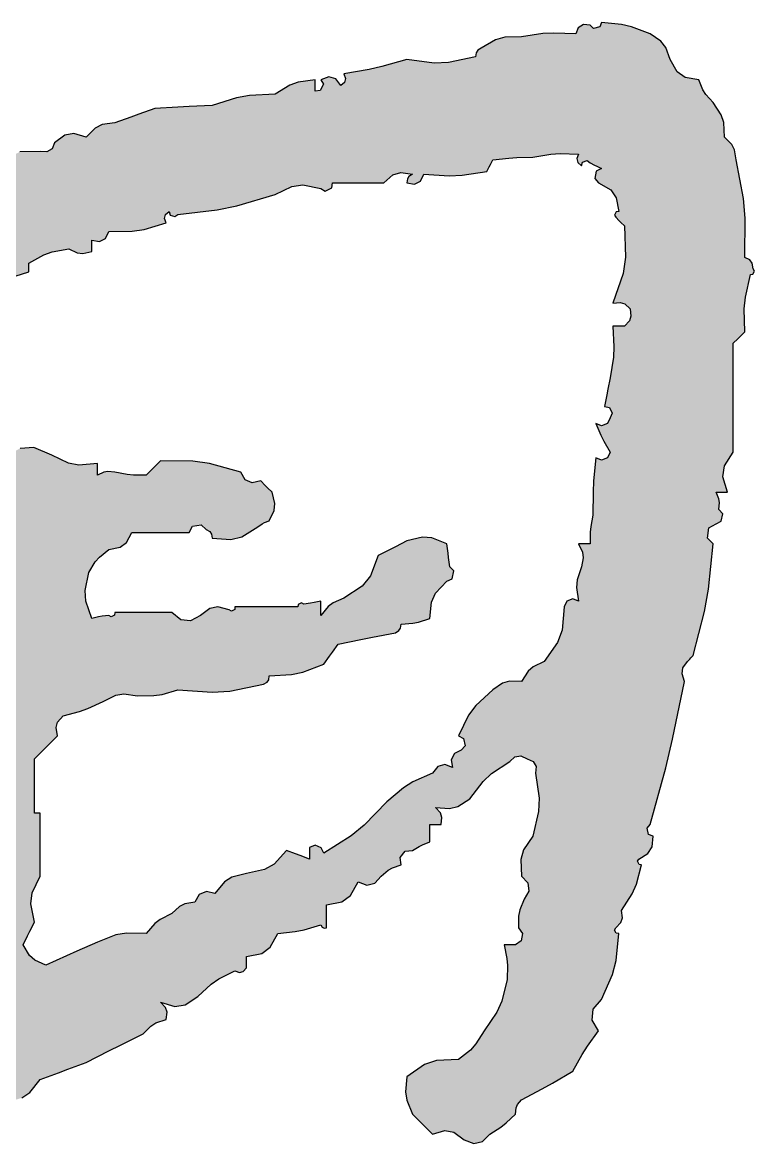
# Model space of a CAD drawing. Extents: x 43627 to 1359545, y -692302 to -50983.
# Drawn here: x 59472.7 to 59605.9, y -108156.1 to -107952.3 of the extents above; entities that cross this region are included whole.
import ezdxf
from ezdxf.enums import TextEntityAlignment as Align

# ---------------------------------------------------------------- set-up
doc = ezdxf.new("R2010")
doc.units = 0
doc.header["$LTSCALE"] = 1000
doc.header["$MEASUREMENT"] = 0
for name, color, linetype in [('_签字', 2, 'Continuous'), ('图签目录', 255, 'Continuous'), ('标准图签', 7, 'Continuous')]:
    doc.layers.add(name, color=color, linetype=linetype)
doc.styles.get("Standard").update_dxf_attribs({"font": 'gbenor.shx', "bigfont": 'gbcbig.shx'})
doc.styles.add('宋体', font='宋体.ttf', dxfattribs={"width": 0.8})

# ---------------------------------------------------------------- blocks, each defined once
blk = doc.blocks.new('A2图框参照（不打印）$0$A$C2DCB53A9')
blk.add_hatch(color=256).paths.add_polyline_path([(8.6596, 4.2562), (8.6684, 4.2635), (8.6706, 4.255), (8.6824, 4.251), (8.6893, 4.2565), (8.7851, 4.2675), (8.8331, 4.2774), (8.9254, 4.3051), (8.9658, 4.3245), (8.9927, 4.3279), (9.0366, 4.319), (9.0473, 4.3127), (9.063, 4.3206), (9.0644, 4.3329), (9.1144, 4.3329), (9.1394, 4.3329), (9.1894, 4.3329), (9.2108, 4.3525), (9.2302, 4.3583), (9.2588, 4.3538), (9.2502, 4.3487), (9.2463, 4.3429), (9.245, 4.3329), (9.2633, 4.3297), (9.2782, 4.3372), (9.2866, 4.3538), (9.3477, 4.3501), (9.3789, 4.3515), (9.4394, 4.3607), (9.445, 4.3718), (9.4478, 4.3774), (9.4533, 4.3885), (9.4921, 4.3931), (9.5116, 4.3945), (9.5506, 4.3954), (9.5945, 4.4028), (9.6172, 4.4043), (9.6617, 4.4024), (9.6574, 4.3918), (9.6598, 4.3819), (9.6687, 4.3746), (9.6708, 4.3831), (9.6827, 4.3871), (9.6895, 4.3816), (9.7006, 4.376), (9.7062, 4.3732), (9.7173, 4.3677), (9.7046, 4.3613), (9.7011, 4.3437), (9.7103, 4.3329), (9.7398, 4.3161), (9.7532, 4.2969), (9.759, 4.2635), (9.7528, 4.2628), (9.7489, 4.2549), (9.752, 4.2496), (9.7604, 4.2412), (9.7645, 4.2371), (9.7729, 4.2287), (9.7754, 4.153), (9.7695, 4.113), (9.7451, 4.0412), (9.7625, 4.0432), (9.774, 4.0394), (9.7867, 4.0273), (9.7887, 4.0098), (9.7849, 3.9984), (9.7729, 3.9856), (9.7617, 3.9856), (9.7562, 3.9856), (9.7451, 3.9856), (9.7475, 3.9356), (9.746, 3.9101), (9.7381, 3.8606), (9.7326, 3.8328), (9.7298, 3.8189), (9.7242, 3.7911), (9.7364, 3.7886), (9.7434, 3.7746), (9.7381, 3.7634), (9.7318, 3.7498), (9.7173, 3.744), (9.7034, 3.7495), (9.716, 3.7211), (9.723, 3.7071), (9.7381, 3.68), (9.7318, 3.6664), (9.7173, 3.6607), (9.7034, 3.6661), (9.6982, 3.6107), (9.6968, 3.5828), (9.6964, 3.5272), (9.6912, 3.4998), (9.6898, 3.4857), (9.6895, 3.4577), (9.6784, 3.4577), (9.6728, 3.4577), (9.6617, 3.4577), (9.6714, 3.4375), (9.6731, 3.4241), (9.6687, 3.4022), (9.658, 3.3705), (9.6564, 3.3518), (9.6617, 3.3188), (9.6478, 3.3243), (9.6333, 3.3185), (9.627, 3.3049), (9.6216, 3.2489), (9.6106, 3.219), (9.5784, 3.1729), (9.5519, 3.1598), (9.5393, 3.1488), (9.5228, 3.1243), (9.4938, 3.1252), (9.4771, 3.1202), (9.4533, 3.1035), (9.4126, 3.0657), (9.3948, 3.0421), (9.37, 2.9923), (9.3827, 2.9861), (9.3862, 2.9683), (9.3769, 2.9576), (9.3603, 2.9492), (9.3529, 2.9343), (9.3561, 2.9159), (9.337, 2.9226), (9.3201, 2.9178), (9.3075, 2.9021), (9.2596, 2.8806), (9.2366, 2.8662), (9.1963, 2.8326), (9.1416, 2.7756), (9.1102, 2.7499), (9.0435, 2.7076), (9.0372, 2.7211), (9.0227, 2.7269), (9.0088, 2.7215), (9.0088, 2.7103), (9.0088, 2.7048), (9.0088, 2.6937), (8.9866, 2.702), (8.9754, 2.7062), (8.9532, 2.7145), (8.9231, 2.6813), (8.8999, 2.668), (8.856, 2.6589), (8.8209, 2.65), (8.8025, 2.6383), (8.7796, 2.6103), (8.759, 2.6152), (8.7417, 2.6077), (8.7309, 2.5895), (8.7065, 2.5852), (8.6935, 2.5787), (8.6754, 2.5617), (8.6471, 2.5474), (8.6337, 2.537), (8.6129, 2.5131), (8.5649, 2.514), (8.5395, 2.5095), (8.4948, 2.4922), (8.4447, 2.4702), (8.4197, 2.4591), (8.3698, 2.4367), (8.3426, 2.4483), (8.3294, 2.4599), (8.3142, 2.4853), (8.3253, 2.5075), (8.3309, 2.5186), (8.342, 2.5409), (8.3331, 2.5848), (8.3365, 2.6116), (8.3559, 2.652), (8.3559, 2.7131), (8.3559, 2.7437), (8.3559, 2.8048), (8.3503, 2.8048), (8.3475, 2.8048), (8.342, 2.8048), (8.342, 2.8576), (8.342, 2.884), (8.342, 2.9368), (8.3642, 2.959), (8.3753, 2.9701), (8.3975, 2.9923), (8.3943, 3.0123), (8.3981, 3.0257), (8.4114, 3.041), (8.4514, 3.0514), (8.4711, 3.0585), (8.5087, 3.0757), (8.5388, 3.0911), (8.5586, 3.0944), (8.592, 3.0896), (8.6313, 3.0898), (8.6515, 3.0927), (8.6893, 3.1035), (8.7726, 3.0979), (8.8158, 3.1008), (8.8977, 3.1174), (8.9063, 3.1224), (8.9102, 3.1283), (8.9115, 3.1382), (8.9654, 3.1412), (8.993, 3.147), (9.0435, 3.166), (9.0575, 3.1854), (9.0644, 3.1951), (9.0783, 3.2146), (9.1338, 3.2257), (9.1616, 3.2313), (9.2172, 3.2424), (9.2258, 3.2475), (9.2297, 3.2533), (9.2311, 3.2632), (9.2593, 3.2655), (9.2736, 3.2683), (9.3005, 3.2771), (9.3048, 3.3167), (9.3149, 3.3385), (9.3422, 3.3674), (9.3553, 3.3729), (9.3591, 3.3921), (9.3491, 3.4022), (9.3464, 3.4244), (9.345, 3.4355), (9.3422, 3.4577), (9.3061, 3.4726), (9.2828, 3.4742), (9.245, 3.4647), (9.2173, 3.4506), (9.2034, 3.4436), (9.1755, 3.4299), (9.1569, 3.3799), (9.1369, 3.3549), (9.0921, 3.3258), (9.0666, 3.3148), (9.0542, 3.3056), (9.0366, 3.2841), (9.0366, 3.298), (9.0366, 3.3049), (9.0366, 3.3188), (9.02, 3.3153), (9.0117, 3.3139), (8.9949, 3.3119), (8.9895, 3.315), (8.9817, 3.3111), (8.981, 3.3049), (8.9199, 3.3049), (8.8893, 3.3049), (8.8282, 3.3049), (8.8275, 3.2987), (8.8197, 3.2948), (8.8143, 3.298), (8.7868, 3.3049), (8.7675, 3.3011), (8.7448, 3.2841), (8.7202, 3.2709), (8.6969, 3.2732), (8.6754, 3.291), (8.6198, 3.291), (8.592, 3.291), (8.5365, 3.291), (8.5358, 3.2849), (8.5279, 3.2809), (8.5226, 3.2841), (8.5058, 3.2821), (8.4974, 3.2807), (8.4809, 3.2771), (8.4664, 3.3192), (8.4648, 3.3447), (8.4739, 3.3883), (8.4888, 3.4138), (8.4992, 3.4258), (8.5226, 3.4438), (8.5498, 3.4495), (8.5651, 3.461), (8.5781, 3.4855), (8.6337, 3.4855), (8.6615, 3.4855), (8.7171, 3.4855), (8.725, 3.5004), (8.7464, 3.504), (8.7587, 3.4925), (8.7674, 3.4874), (8.7713, 3.4816), (8.7726, 3.4716), (8.8183, 3.4683), (8.845, 3.475), (8.8838, 3.4994), (8.8939, 3.5066), (8.8997, 3.5095), (8.9115, 3.5133), (8.9231, 3.5387), (8.9248, 3.5556), (8.9185, 3.5828), (8.9074, 3.5939), (8.9018, 3.5994), (8.8907, 3.6105), (8.8701, 3.6057), (8.8528, 3.6131), (8.8421, 3.6314), (8.7665, 3.6529), (8.7262, 3.6586), (8.6476, 3.6592), (8.6337, 3.6453), (8.6268, 3.6383), (8.6129, 3.6244), (8.5822, 3.6241), (8.5666, 3.6255), (8.5365, 3.6314), (8.5196, 3.6329), (8.5102, 3.6314), (8.4948, 3.6244), (8.4948, 3.6356), (8.4948, 3.6411), (8.4948, 3.6522), (8.4497, 3.6484), (8.4243, 3.6531), (8.3836, 3.6731), (8.34, 3.6913), (8.3068, 3.6893), (8.2656, 3.6661), (8.2554, 3.6469), (8.2479, 3.6379), (8.2308, 3.6244), (8.2288, 3.5454), (8.2215, 3.5048), (8.1961, 3.4299), (8.1761, 3.3956), (8.1711, 3.3723), (8.1753, 3.3327), (8.1814, 3.332), (8.1854, 3.3242), (8.1822, 3.3188), (8.171, 3.2803), (8.1578, 3.2606), (8.1266, 3.2355), (8.1015, 3.2346), (8.0889, 3.2332), (8.0641, 3.2285), (8.0075, 3.226), (7.9784, 3.2202), (7.9252, 3.2007), (7.8296, 3.1771), (7.7822, 3.1631), (7.689, 3.1313), (7.6804, 3.1262), (7.6765, 3.1204), (7.6752, 3.1104), (7.6528, 3.109), (7.6416, 3.1076), (7.6196, 3.1035), (7.6166, 3.1089), (7.6118, 3.1113), (7.6057, 3.1104), (7.6057, 3.0938), (7.6057, 3.0854), (7.6057, 3.0688), (7.5724, 3.0521), (7.5557, 3.0437), (7.5223, 3.0271), (7.5183, 2.9973), (7.5066, 2.9797), (7.4807, 2.9646), (7.4725, 2.9205), (7.4758, 2.8941), (7.4946, 2.8534), (7.521, 2.8403), (7.5336, 2.8293), (7.5501, 2.8048), (7.5869, 2.7918), (7.6091, 2.7902), (7.6474, 2.7979), (7.6901, 2.8283), (7.7124, 2.8423), (7.7585, 2.8673), (7.7692, 2.858), (7.7869, 2.8616), (7.7932, 2.8743), (7.8141, 2.8823), (7.8243, 2.8881), (7.8419, 2.9021), (7.8717, 2.8936), (7.8933, 2.8975), (7.9183, 2.9159), (7.9745, 2.9337), (8.0052, 2.938), (8.0641, 2.9368), (8.0791, 2.917), (8.0948, 2.9091), (8.1197, 2.909), (8.1227, 2.9144), (8.1274, 2.9168), (8.1336, 2.9159), (8.1245, 2.892), (8.1291, 2.8713), (8.1475, 2.8534), (8.1648, 2.7717), (8.176, 2.7311), (8.2031, 2.652), (8.1919, 2.652), (8.1864, 2.652), (8.1753, 2.652), (8.1695, 2.629), (8.1766, 2.61), (8.1961, 2.5964), (8.1937, 2.5703), (8.1838, 2.5544), (8.1614, 2.5409), (8.1681, 2.5218), (8.1632, 2.5049), (8.1475, 2.4922), (8.1116, 2.4677), (8.0914, 2.4576), (8.0502, 2.4436), (8.0502, 2.4325), (8.0502, 2.4269), (8.0502, 2.4158), (8.0089, 2.4324), (7.9822, 2.434), (7.9391, 2.4228), (7.9208, 2.404), (7.9084, 2.3963), (7.8835, 2.388), (7.8835, 2.3769), (7.8835, 2.3714), (7.8835, 2.3603), (7.8613, 2.3519), (7.8502, 2.3478), (7.828, 2.3394), (7.8172, 2.3434), (7.8078, 2.341), (7.8002, 2.3325), (7.8069, 2.3134), (7.8021, 2.2965), (7.7863, 2.2839), (7.7718, 2.2667), (7.7659, 2.2564), (7.7585, 2.2352), (7.7474, 2.2352), (7.7418, 2.2352), (7.7307, 2.2352), (7.7347, 2.2065), (7.729, 2.1876), (7.7099, 2.1658), (7.6963, 2.1516), (7.6998, 2.1269), (7.7168, 2.1171), (7.7554, 2.0807), (7.7749, 2.0626), (7.8141, 2.0269), (7.8364, 2.0283), (7.8476, 2.0297), (7.8696, 2.0338), (7.9523, 2.0229), (7.9962, 2.0244), (8.078, 2.0407), (8.113, 2.0597), (8.1356, 2.0646), (8.1753, 2.0616), (8.186, 2.0523), (8.2037, 2.0558), (8.21, 2.0685), (8.2365, 2.0794), (8.2493, 2.0865), (8.2725, 2.1033), (8.311, 2.1145), (8.3307, 2.1276), (8.3559, 2.1588), (8.4003, 2.1756), (8.4225, 2.184), (8.467, 2.2005), (8.5226, 2.2283), (8.5504, 2.2422), (8.6059, 2.27), (8.6242, 2.2887), (8.6366, 2.2965), (8.6615, 2.3047), (8.6635, 2.3222), (8.6597, 2.3336), (8.6476, 2.3464), (8.6827, 2.3362), (8.7075, 2.34), (8.7379, 2.3603), (8.7703, 2.39), (8.789, 2.4029), (8.8282, 2.4228), (8.839, 2.4188), (8.8483, 2.4212), (8.856, 2.4297), (8.856, 2.4408), (8.856, 2.4464), (8.856, 2.4575), (8.893, 2.465), (8.9139, 2.4801), (8.9324, 2.5131), (8.9746, 2.5182), (8.9957, 2.5224), (9.0366, 2.5339), (9.0396, 2.5285), (9.0443, 2.5261), (9.0505, 2.527), (9.0505, 2.5492), (9.0505, 2.5603), (9.0505, 2.5825), (9.0875, 2.59), (9.1083, 2.6052), (9.1269, 2.6381), (9.1484, 2.6302), (9.1672, 2.6349), (9.1824, 2.652), (9.1996, 2.6664), (9.2099, 2.6724), (9.2311, 2.6798), (9.229, 2.6974), (9.2412, 2.7127), (9.2588, 2.7145), (9.2749, 2.724), (9.2833, 2.7283), (9.3005, 2.7353), (9.3005, 2.752), (9.3005, 2.7604), (9.3005, 2.777), (9.3116, 2.777), (9.3172, 2.777), (9.3283, 2.777), (9.3303, 2.7945), (9.3265, 2.8059), (9.3144, 2.8187), (9.3487, 2.8159), (9.3689, 2.8209), (9.3978, 2.8395), (9.4301, 2.8816), (9.4506, 2.9007), (9.495, 2.9298), (9.507, 2.9417), (9.5215, 2.9441), (9.5367, 2.9368), (9.5516, 2.9305), (9.5591, 2.9182), (9.5575, 2.9021), (9.5659, 2.8414), (9.5644, 2.8088), (9.5506, 2.7492), (9.528, 2.7157), (9.5214, 2.6924), (9.5228, 2.652), (9.5382, 2.6357), (9.5406, 2.616), (9.5297, 2.5964), (9.519, 2.5702), (9.516, 2.5553), (9.5159, 2.527), (9.5256, 2.5132), (9.5226, 2.4952), (9.5089, 2.4853), (9.4978, 2.4853), (9.4922, 2.4853), (9.4811, 2.4853), (9.4879, 2.4525), (9.4893, 2.4354), (9.4881, 2.4019), (9.4752, 2.3487), (9.4634, 2.3221), (9.4325, 2.2769), (9.4124, 2.2454), (9.3992, 2.2307), (9.37, 2.2074), (9.3173, 2.2056), (9.2882, 2.1959), (9.245, 2.1658), (9.2417, 2.1294), (9.2448, 2.1092), (9.2588, 2.0755), (9.2783, 2.056), (9.288, 2.0463), (9.3075, 2.0269), (9.3372, 2.0359), (9.3593, 2.0319), (9.3839, 2.013), (9.4078, 2.0039), (9.4286, 2.0085), (9.4464, 2.0269), (9.4731, 2.0439), (9.4858, 2.0538), (9.5089, 2.0755), (9.5099, 2.0904), (9.5132, 2.0987), (9.5228, 2.1102), (9.5736, 2.1364), (9.5987, 2.1504), (9.6478, 2.1797), (9.6704, 2.22), (9.683, 2.2396), (9.7103, 2.2769), (9.6949, 2.3034), (9.6973, 2.33), (9.7173, 2.3533), (9.7441, 2.4137), (9.7529, 2.4473), (9.759, 2.5131), (9.7528, 2.5138), (9.7489, 2.5216), (9.752, 2.527), (9.7642, 2.5396), (9.7681, 2.5512), (9.7659, 2.5686), (9.7919, 2.6096), (9.802, 2.6329), (9.8145, 2.6798), (9.8084, 2.6805), (9.8044, 2.6883), (9.8076, 2.6937), (9.83, 2.7072), (9.84, 2.7231), (9.8423, 2.7492), (9.8316, 2.7532), (9.8278, 2.7685), (9.8354, 2.777), (9.8731, 2.9148), (9.8898, 2.9844), (9.9187, 3.1243), (9.9126, 3.143), (9.9145, 3.1568), (9.9257, 3.1729), (9.9312, 3.1785), (9.934, 3.1813), (9.9396, 3.1868), (9.9669, 3.2935), (9.9767, 3.3482), (9.9882, 3.4577), (9.9743, 3.4716), (9.9779, 3.4969), (9.9951, 3.5064), (10.0078, 3.5126), (10.0114, 3.5304), (10.0021, 3.5411), (10.0036, 3.5579), (10.002, 3.5673), (9.9951, 3.5828), (10.0062, 3.5828), (10.0118, 3.5828), (10.0229, 3.5828), (10.0114, 3.6203), (10.0152, 3.6472), (10.0368, 3.68), (10.0368, 3.7856), (10.0368, 3.8384), (10.0368, 3.944), (10.0479, 3.9551), (10.0535, 3.9606), (10.0646, 3.9717), (10.0635, 4.0276), (10.0663, 4.0562), (10.0785, 4.1107), (10.0847, 4.1114), (10.0886, 4.1192), (10.0854, 4.1246), (10.0829, 4.1382), (10.077, 4.1461), (10.0646, 4.1523), (10.066, 4.2472), (10.0617, 4.2954), (10.0437, 4.3885), (10.0395, 4.413), (10.033, 4.4259), (10.016, 4.4441), (10.0137, 4.4791), (10.0074, 4.498), (9.9882, 4.5274), (9.9705, 4.5468), (9.9631, 4.5586), (9.9534, 4.583), (9.92, 4.5887), (9.9008, 4.6022), (9.884, 4.6316), (9.873, 4.6613), (9.8615, 4.6762), (9.8354, 4.6941), (9.7898, 4.7108), (9.7655, 4.7165), (9.7173, 4.7219), (9.7133, 4.7112), (9.6981, 4.7074), (9.6895, 4.715), (9.6734, 4.7165), (9.661, 4.7091), (9.6548, 4.6941), (9.6019, 4.6962), (9.5751, 4.6948), (9.5228, 4.6872), (9.4824, 4.6862), (9.4604, 4.6799), (9.4256, 4.6594), (9.4169, 4.6543), (9.413, 4.6485), (9.4117, 4.6386), (9.3463, 4.6249), (9.3112, 4.6234), (9.245, 4.6316), (9.1845, 4.615), (9.1538, 4.6081), (9.0921, 4.5969), (9.0965, 4.5863), (9.094, 4.5764), (9.0852, 4.5691), (9.0725, 4.5849), (9.0557, 4.5897), (9.0366, 4.583), (9.0429, 4.5723), (9.035, 4.5565), (9.0227, 4.5552), (9.0227, 4.5663), (9.0227, 4.5719), (9.0227, 4.583), (8.9818, 4.5768), (8.9609, 4.5694), (8.9254, 4.5483), (8.8634, 4.5445), (8.832, 4.5388), (8.7726, 4.5205), (8.7171, 4.5177), (8.6893, 4.5163), (8.6337, 4.5135), (8.5949, 4.4993), (8.5755, 4.4923), (8.5365, 4.4788), (8.5058, 4.4741), (8.4892, 4.4658), (8.467, 4.4441), (8.437, 4.4522), (8.4158, 4.4483), (8.3906, 4.4302), (8.3844, 4.4152), (8.372, 4.4078), (8.3559, 4.4093), (8.3062, 4.4078), (8.2758, 4.3926), (8.2447, 4.3538), (8.1968, 4.3512), (8.1725, 4.3469), (8.1266, 4.3329), (8.1204, 4.318), (8.108, 4.3106), (8.0919, 4.3121), (8.0353, 4.3096), (8.0062, 4.3037), (7.953, 4.2843), (7.9057, 4.244), (7.8747, 4.2285), (7.8141, 4.2148), (7.8003, 4.2246), (7.7823, 4.2216), (7.7724, 4.2079), (7.7502, 4.169), (7.7391, 4.1496), (7.7168, 4.1107), (7.6779, 4.0995), (7.6585, 4.094), (7.6196, 4.0829), (7.6196, 4.0718), (7.6196, 4.0662), (7.6196, 4.0551), (7.5871, 4.0531), (7.5694, 4.0466), (7.5432, 4.0273), (7.527, 4.0198), (7.5193, 4.0136), (7.5084, 3.9995), (7.4802, 3.9973), (7.4659, 3.9944), (7.439, 3.9856), (7.439, 3.9745), (7.439, 3.969), (7.439, 3.9578), (7.4206, 3.961), (7.4058, 3.9536), (7.3973, 3.937), (7.3789, 3.9203), (7.3661, 3.9139), (7.3417, 3.9092), (7.331, 3.9132), (7.3216, 3.9108), (7.314, 3.9023), (7.2717, 3.8285), (7.2442, 3.7936), (7.182, 3.7356), (7.1736, 3.7356), (7.1695, 3.7356), (7.1611, 3.7356), (7.1398, 3.686), (7.1233, 3.6621), (7.0847, 3.6244), (7.0668, 3.589), (7.062, 3.5669), (7.0639, 3.5272), (7.0857, 3.5018), (7.0881, 3.4725), (7.0708, 3.4438), (7.0343, 3.3936), (7.0196, 3.3643), (7.0014, 3.3049), (7.0125, 3.2938), (7.0181, 3.2882), (7.0292, 3.2771), (7.0486, 3.2771), (7.0583, 3.2771), (7.0778, 3.2771), (7.0778, 3.2882), (7.0778, 3.2938), (7.0778, 3.3049), (7.1052, 3.2994), (7.1215, 3.301), (7.1473, 3.3119), (7.1387, 3.314), (7.1348, 3.3259), (7.1403, 3.3327), (7.1457, 3.3537), (7.1553, 3.3653), (7.175, 3.3744), (7.2413, 3.4), (7.2735, 3.419), (7.3279, 3.4647), (7.3255, 3.4932), (7.3371, 3.5141), (7.3626, 3.5272), (7.3806, 3.5405), (7.3906, 3.5462), (7.4112, 3.555), (7.408, 3.5733), (7.4154, 3.5882), (7.432, 3.5967), (7.4538, 3.6392), (7.4683, 3.6595), (7.5015, 3.6939), (7.5496, 3.717), (7.5726, 3.7354), (7.6057, 3.7773), (7.6232, 3.7753), (7.6346, 3.7791), (7.6474, 3.7911), (7.6378, 3.8059), (7.6447, 3.8268), (7.6613, 3.8328), (7.6553, 3.823), (7.6583, 3.8108), (7.6682, 3.805), (7.6804, 3.8076), (7.6874, 3.8216), (7.6821, 3.8328), (7.694, 3.8598), (7.7055, 3.873), (7.7307, 3.8884), (7.7658, 3.8782), (7.7906, 3.882), (7.821, 3.9023), (7.817, 3.913), (7.8193, 3.9225), (7.828, 3.9301), (7.8552, 3.9357), (7.8705, 3.9472), (7.8835, 3.9717), (7.9228, 3.9702), (7.9435, 3.9732), (7.9808, 3.9856), (7.9863, 3.9967), (7.9891, 4.0023), (7.9947, 4.0134), (8.0234, 4.0095), (8.0423, 4.0151), (8.0641, 4.0343), (8.0919, 4.0592), (8.1109, 4.0687), (8.1475, 4.0759), (8.1505, 4.0705), (8.1552, 4.0681), (8.1614, 4.069), (8.157, 4.0796), (8.1595, 4.0895), (8.1683, 4.0968), (8.1916, 4.0768), (8.2182, 4.0744), (8.2447, 4.0898), (8.2781, 4.1009), (8.2947, 4.1065), (8.3281, 4.1176), (8.3281, 4.1259), (8.3281, 4.1301), (8.3281, 4.1384), (8.3642, 4.1586), (8.3847, 4.1659), (8.4253, 4.1732), (8.4455, 4.1635), (8.4589, 4.1618), (8.4809, 4.1662), (8.4809, 4.1773), (8.4809, 4.1829), (8.4809, 4.194), (8.4993, 4.1908), (8.5141, 4.1982), (8.5226, 4.2148), (8.5788, 4.2156), (8.6076, 4.2199), (8.6615, 4.2357), (8.6571, 4.2463)])
for p, q in [((9.661, 4.7091), (9.6548, 4.6941)), ((9.6734, 4.7165), (9.661, 4.7091)), ((9.6895, 4.715), (9.6734, 4.7165)), ((9.6981, 4.7074), (9.6895, 4.715)), ((9.7133, 4.7112), (9.6981, 4.7074)), ((9.7173, 4.7219), (9.7133, 4.7112)), ((9.7655, 4.7165), (9.7173, 4.7219)), ((9.7898, 4.7108), (9.7655, 4.7165)), ((9.8354, 4.6941), (9.7898, 4.7108)), ((9.4604, 4.6799), (9.4256, 4.6594)), ((9.4824, 4.6862), (9.4604, 4.6799)), ((9.5228, 4.6872), (9.4824, 4.6862)), ((9.5751, 4.6948), (9.5228, 4.6872)), ((9.6019, 4.6962), (9.5751, 4.6948)), ((9.6548, 4.6941), (9.6019, 4.6962)), ((9.8615, 4.6762), (9.8354, 4.6941)), ((9.873, 4.6613), (9.8615, 4.6762)), ((9.413, 4.6485), (9.4117, 4.6386)), ((9.4169, 4.6543), (9.413, 4.6485)), ((9.4256, 4.6594), (9.4169, 4.6543)), ((9.884, 4.6316), (9.873, 4.6613)), ((9.245, 4.6316), (9.1845, 4.615)), ((9.3112, 4.6234), (9.245, 4.6316)), ((9.3463, 4.6249), (9.3112, 4.6234)), ((9.4117, 4.6386), (9.3463, 4.6249)), ((9.9008, 4.6022), (9.884, 4.6316)), ((9.1538, 4.6081), (9.0921, 4.5969)), ((9.0921, 4.5969), (9.0965, 4.5863)), ((9.1845, 4.615), (9.1538, 4.6081)), ((9.92, 4.5887), (9.9008, 4.6022)), ((8.9609, 4.5694), (8.9254, 4.5483)), ((8.9818, 4.5768), (8.9609, 4.5694)), ((9.0227, 4.583), (8.9818, 4.5768)), ((9.0227, 4.5719), (9.0227, 4.583)), ((9.0227, 4.5663), (9.0227, 4.5719)), ((9.0429, 4.5723), (9.035, 4.5565)), ((9.0557, 4.5897), (9.0366, 4.583)), ((9.0366, 4.583), (9.0429, 4.5723)), ((9.0725, 4.5849), (9.0557, 4.5897)), ((9.0852, 4.5691), (9.0725, 4.5849)), ((9.094, 4.5764), (9.0852, 4.5691)), ((9.0965, 4.5863), (9.094, 4.5764)), ((9.9534, 4.583), (9.92, 4.5887)), ((9.9631, 4.5586), (9.9534, 4.583)), ((8.8634, 4.5445), (8.832, 4.5388)), ((8.9254, 4.5483), (8.8634, 4.5445)), ((9.0227, 4.5552), (9.0227, 4.5663)), ((9.035, 4.5565), (9.0227, 4.5552)), ((9.9705, 4.5468), (9.9631, 4.5586)), ((9.9882, 4.5274), (9.9705, 4.5468)), ((8.6337, 4.5135), (8.5949, 4.4993)), ((8.6893, 4.5163), (8.6337, 4.5135)), ((8.7171, 4.5177), (8.6893, 4.5163)), ((8.7726, 4.5205), (8.7171, 4.5177)), ((8.832, 4.5388), (8.7726, 4.5205)), ((10.0074, 4.498), (9.9882, 4.5274)), ((8.5755, 4.4923), (8.5365, 4.4788)), ((8.5949, 4.4993), (8.5755, 4.4923)), ((10.0137, 4.4791), (10.0074, 4.498)), ((8.4892, 4.4658), (8.467, 4.4441)), ((8.5058, 4.4741), (8.4892, 4.4658)), ((8.5365, 4.4788), (8.5058, 4.4741)), ((10.016, 4.4441), (10.0137, 4.4791)), ((8.4158, 4.4483), (8.3906, 4.4302)), ((8.437, 4.4522), (8.4158, 4.4483)), ((8.467, 4.4441), (8.437, 4.4522)), ((10.033, 4.4259), (10.016, 4.4441)), ((8.3559, 4.4093), (8.3062, 4.4078)), ((8.372, 4.4078), (8.3559, 4.4093)), ((8.3844, 4.4152), (8.372, 4.4078)), ((8.3906, 4.4302), (8.3844, 4.4152)), ((9.5945, 4.4028), (9.6172, 4.4043)), ((9.6172, 4.4043), (9.6617, 4.4024)), ((10.0395, 4.413), (10.033, 4.4259)), ((10.0437, 4.3885), (10.0395, 4.413)), ((9.445, 4.3718), (9.4478, 4.3774)), ((9.4478, 4.3774), (9.4533, 4.3885)), ((9.4533, 4.3885), (9.4921, 4.3931)), ((9.4921, 4.3931), (9.5116, 4.3945)), ((9.5116, 4.3945), (9.5506, 4.3954)), ((9.5506, 4.3954), (9.5945, 4.4028)), ((9.6617, 4.4024), (9.6574, 4.3918)), ((9.6574, 4.3918), (9.6598, 4.3819)), ((9.6598, 4.3819), (9.6687, 4.3746)), ((9.6687, 4.3746), (9.6708, 4.3831)), ((9.6708, 4.3831), (9.6827, 4.3871)), ((9.6827, 4.3871), (9.6895, 4.3816)), ((9.6895, 4.3816), (9.7006, 4.376)), ((10.0617, 4.2954), (10.0437, 4.3885)), ((9.1894, 4.3329), (9.2108, 4.3525)), ((9.2108, 4.3525), (9.2302, 4.3583)), ((9.2302, 4.3583), (9.2588, 4.3538)), ((9.2588, 4.3538), (9.2502, 4.3487)), ((9.2782, 4.3372), (9.2866, 4.3538)), ((9.2866, 4.3538), (9.3477, 4.3501)), ((9.3477, 4.3501), (9.3789, 4.3515)), ((9.3789, 4.3515), (9.4394, 4.3607)), ((9.4394, 4.3607), (9.445, 4.3718)), ((9.7006, 4.376), (9.7062, 4.3732)), ((9.7046, 4.3613), (9.7011, 4.3437)), ((9.7173, 4.3677), (9.7046, 4.3613)), ((9.7062, 4.3732), (9.7173, 4.3677)), ((8.9254, 4.3051), (8.9658, 4.3245)), ((8.9658, 4.3245), (8.9927, 4.3279)), ((8.9927, 4.3279), (9.0366, 4.319)), ((9.063, 4.3206), (9.0644, 4.3329)), ((9.0644, 4.3329), (9.1144, 4.3329)), ((9.1144, 4.3329), (9.1394, 4.3329)), ((9.1394, 4.3329), (9.1894, 4.3329)), ((9.2463, 4.3429), (9.245, 4.3329)), ((9.245, 4.3329), (9.2633, 4.3297)), ((9.2502, 4.3487), (9.2463, 4.3429)), ((9.2633, 4.3297), (9.2782, 4.3372)), ((9.7011, 4.3437), (9.7103, 4.3329)), ((9.7103, 4.3329), (9.7398, 4.3161)), ((8.8331, 4.2774), (8.9254, 4.3051)), ((9.0366, 4.319), (9.0473, 4.3127)), ((9.0473, 4.3127), (9.063, 4.3206)), ((9.7398, 4.3161), (9.7532, 4.2969)), ((9.7532, 4.2969), (9.759, 4.2635)), ((10.066, 4.2472), (10.0617, 4.2954)), ((8.6893, 4.2565), (8.7851, 4.2675)), ((8.7851, 4.2675), (8.8331, 4.2774)), ((8.6571, 4.2463), (8.6596, 4.2562)), ((8.6615, 4.2357), (8.6571, 4.2463)), ((8.6596, 4.2562), (8.6684, 4.2635)), ((8.6684, 4.2635), (8.6706, 4.255)), ((8.6706, 4.255), (8.6824, 4.251)), ((8.6824, 4.251), (8.6893, 4.2565)), ((9.7528, 4.2628), (9.7489, 4.2549)), ((9.7489, 4.2549), (9.752, 4.2496)), ((9.752, 4.2496), (9.7604, 4.2412)), ((9.759, 4.2635), (9.7528, 4.2628)), ((9.7604, 4.2412), (9.7645, 4.2371)), ((10.0646, 4.1523), (10.066, 4.2472)), ((8.5141, 4.1982), (8.5226, 4.2148)), ((8.5226, 4.2148), (8.5788, 4.2156)), ((8.5788, 4.2156), (8.6076, 4.2199)), ((8.6076, 4.2199), (8.6615, 4.2357)), ((9.7645, 4.2371), (9.7729, 4.2287)), ((9.7729, 4.2287), (9.7754, 4.153)), ((8.4809, 4.1829), (8.4809, 4.194)), ((8.4809, 4.194), (8.4993, 4.1908)), ((8.4993, 4.1908), (8.5141, 4.1982)), ((8.3642, 4.1586), (8.3847, 4.1659)), ((8.3847, 4.1659), (8.4253, 4.1732)), ((8.4253, 4.1732), (8.4455, 4.1635)), ((8.4455, 4.1635), (8.4589, 4.1618)), ((8.4589, 4.1618), (8.4809, 4.1662)), ((8.4809, 4.1773), (8.4809, 4.1829)), ((8.4809, 4.1662), (8.4809, 4.1773)), ((8.3281, 4.1384), (8.3642, 4.1586)), ((8.3281, 4.1301), (8.3281, 4.1384)), ((9.7754, 4.153), (9.7695, 4.113)), ((10.077, 4.1461), (10.0646, 4.1523)), ((10.0829, 4.1382), (10.077, 4.1461)), ((10.0854, 4.1246), (10.0829, 4.1382)), ((8.2947, 4.1065), (8.3281, 4.1176)), ((8.3281, 4.1259), (8.3281, 4.1301)), ((8.3281, 4.1176), (8.3281, 4.1259)), ((9.7695, 4.113), (9.7451, 4.0412)), ((10.0663, 4.0562), (10.0785, 4.1107)), ((10.0785, 4.1107), (10.0847, 4.1114)), ((10.0847, 4.1114), (10.0886, 4.1192)), ((10.0886, 4.1192), (10.0854, 4.1246)), ((10.0635, 4.0276), (10.0663, 4.0562)), ((9.7451, 4.0412), (9.7625, 4.0432)), ((9.7625, 4.0432), (9.774, 4.0394)), ((9.774, 4.0394), (9.7867, 4.0273)), ((9.7867, 4.0273), (9.7887, 4.0098)), ((10.0646, 3.9717), (10.0635, 4.0276)), ((9.7849, 3.9984), (9.7729, 3.9856)), ((9.7887, 4.0098), (9.7849, 3.9984)), ((9.7562, 3.9856), (9.7451, 3.9856)), ((9.7451, 3.9856), (9.7475, 3.9356)), ((9.7617, 3.9856), (9.7562, 3.9856)), ((9.7729, 3.9856), (9.7617, 3.9856)), ((10.0535, 3.9606), (10.0646, 3.9717)), ((10.0368, 3.944), (10.0479, 3.9551)), ((10.0368, 3.8384), (10.0368, 3.944)), ((10.0479, 3.9551), (10.0535, 3.9606)), ((9.7475, 3.9356), (9.746, 3.9101)), ((9.746, 3.9101), (9.7381, 3.8606)), ((9.7381, 3.8606), (9.7326, 3.8328)), ((9.7326, 3.8328), (9.7298, 3.8189)), ((10.0368, 3.7856), (10.0368, 3.8384)), ((9.7298, 3.8189), (9.7242, 3.7911)), ((9.7242, 3.7911), (9.7364, 3.7886)), ((9.7364, 3.7886), (9.7434, 3.7746)), ((10.0368, 3.68), (10.0368, 3.7856)), ((9.7381, 3.7634), (9.7318, 3.7498)), ((9.7434, 3.7746), (9.7381, 3.7634)), ((9.7173, 3.744), (9.7034, 3.7495)), ((9.7034, 3.7495), (9.716, 3.7211)), ((9.7318, 3.7498), (9.7173, 3.744)), ((9.716, 3.7211), (9.723, 3.7071)), ((9.723, 3.7071), (9.7381, 3.68)), ((8.34, 3.6913), (8.3068, 3.6893)), ((8.3836, 3.6731), (8.34, 3.6913)), ((8.4243, 3.6531), (8.3836, 3.6731)), ((9.7381, 3.68), (9.7318, 3.6664)), ((10.0152, 3.6472), (10.0368, 3.68)), ((8.4497, 3.6484), (8.4243, 3.6531)), ((8.4948, 3.6522), (8.4497, 3.6484)), ((8.4948, 3.6411), (8.4948, 3.6522)), ((8.6337, 3.6453), (8.6268, 3.6383)), ((8.6476, 3.6592), (8.6337, 3.6453)), ((8.7262, 3.6586), (8.6476, 3.6592)), ((8.7665, 3.6529), (8.7262, 3.6586)), ((8.8421, 3.6314), (8.7665, 3.6529)), ((9.7034, 3.6661), (9.6982, 3.6107)), ((9.7173, 3.6607), (9.7034, 3.6661)), ((9.7318, 3.6664), (9.7173, 3.6607)), ((10.0114, 3.6203), (10.0152, 3.6472)), ((8.4948, 3.6356), (8.4948, 3.6411)), ((8.4948, 3.6244), (8.4948, 3.6356)), ((8.5102, 3.6314), (8.4948, 3.6244)), ((8.5196, 3.6329), (8.5102, 3.6314)), ((8.5365, 3.6314), (8.5196, 3.6329)), ((8.5666, 3.6255), (8.5365, 3.6314)), ((8.5822, 3.6241), (8.5666, 3.6255)), ((8.6129, 3.6244), (8.5822, 3.6241)), ((8.6268, 3.6383), (8.6129, 3.6244)), ((8.8528, 3.6131), (8.8421, 3.6314)), ((10.0229, 3.5828), (10.0114, 3.6203)), ((8.8701, 3.6057), (8.8528, 3.6131)), ((8.8907, 3.6105), (8.8701, 3.6057)), ((8.9018, 3.5994), (8.8907, 3.6105)), ((8.9074, 3.5939), (8.9018, 3.5994)), ((8.9185, 3.5828), (8.9074, 3.5939)), ((9.6982, 3.6107), (9.6968, 3.5828)), ((8.9248, 3.5556), (8.9185, 3.5828)), ((9.6968, 3.5828), (9.6964, 3.5272)), ((10.002, 3.5673), (9.9951, 3.5828)), ((9.9951, 3.5828), (10.0062, 3.5828)), ((10.0036, 3.5579), (10.002, 3.5673)), ((10.0062, 3.5828), (10.0118, 3.5828)), ((10.0118, 3.5828), (10.0229, 3.5828)), ((8.9115, 3.5133), (8.9231, 3.5387)), ((8.9231, 3.5387), (8.9248, 3.5556)), ((10.0021, 3.5411), (10.0036, 3.5579)), ((10.0114, 3.5304), (10.0021, 3.5411)), ((8.8838, 3.4994), (8.8939, 3.5066)), ((8.8939, 3.5066), (8.8997, 3.5095)), ((8.8997, 3.5095), (8.9115, 3.5133)), ((9.6964, 3.5272), (9.6912, 3.4998)), ((9.9779, 3.4969), (9.9951, 3.5064)), ((9.9951, 3.5064), (10.0078, 3.5126)), ((10.0078, 3.5126), (10.0114, 3.5304)), ((8.5651, 3.461), (8.5781, 3.4855)), ((8.5781, 3.4855), (8.6337, 3.4855)), ((8.6337, 3.4855), (8.6615, 3.4855)), ((8.6615, 3.4855), (8.7171, 3.4855)), ((8.7171, 3.4855), (8.725, 3.5004)), ((8.725, 3.5004), (8.7464, 3.504)), ((8.7464, 3.504), (8.7587, 3.4925)), ((8.7587, 3.4925), (8.7674, 3.4874)), ((8.7674, 3.4874), (8.7713, 3.4816)), ((8.7713, 3.4816), (8.7726, 3.4716)), ((8.845, 3.475), (8.8838, 3.4994)), ((9.6898, 3.4857), (9.6895, 3.4577)), ((9.6912, 3.4998), (9.6898, 3.4857)), ((9.9743, 3.4716), (9.9779, 3.4969)), ((8.5498, 3.4495), (8.5651, 3.461)), ((8.7726, 3.4716), (8.8183, 3.4683)), ((8.8183, 3.4683), (8.845, 3.475)), ((9.245, 3.4647), (9.2173, 3.4506)), ((9.2828, 3.4742), (9.245, 3.4647)), ((9.3061, 3.4726), (9.2828, 3.4742)), ((9.3422, 3.4577), (9.3061, 3.4726)), ((9.345, 3.4355), (9.3422, 3.4577)), ((9.6728, 3.4577), (9.6617, 3.4577)), ((9.6617, 3.4577), (9.6714, 3.4375)), ((9.6784, 3.4577), (9.6728, 3.4577)), ((9.6895, 3.4577), (9.6784, 3.4577)), ((9.9882, 3.4577), (9.9743, 3.4716)), ((9.9767, 3.3482), (9.9882, 3.4577)), ((8.4888, 3.4138), (8.4992, 3.4258)), ((8.4992, 3.4258), (8.5226, 3.4438)), ((8.5226, 3.4438), (8.5498, 3.4495)), ((9.1755, 3.4299), (9.1569, 3.3799)), ((9.2034, 3.4436), (9.1755, 3.4299)), ((9.2173, 3.4506), (9.2034, 3.4436)), ((9.3464, 3.4244), (9.345, 3.4355)), ((9.6714, 3.4375), (9.6731, 3.4241)), ((8.4739, 3.3883), (8.4888, 3.4138)), ((9.3491, 3.4022), (9.3464, 3.4244)), ((9.3591, 3.3921), (9.3491, 3.4022)), ((9.6687, 3.4022), (9.658, 3.3705)), ((9.6731, 3.4241), (9.6687, 3.4022)), ((8.4648, 3.3447), (8.4739, 3.3883)), ((9.1569, 3.3799), (9.1369, 3.3549)), ((9.3422, 3.3674), (9.3553, 3.3729)), ((9.3553, 3.3729), (9.3591, 3.3921)), ((9.658, 3.3705), (9.6564, 3.3518)), ((8.4664, 3.3192), (8.4648, 3.3447)), ((9.1369, 3.3549), (9.0921, 3.3258)), ((9.3149, 3.3385), (9.3422, 3.3674)), ((9.6564, 3.3518), (9.6617, 3.3188)), ((9.9669, 3.2935), (9.9767, 3.3482)), ((8.4809, 3.2771), (8.4664, 3.3192)), ((9.0366, 3.3188), (9.02, 3.3153)), ((9.0366, 3.3049), (9.0366, 3.3188)), ((9.0921, 3.3258), (9.0666, 3.3148)), ((9.3005, 3.2771), (9.3048, 3.3167)), ((9.3048, 3.3167), (9.3149, 3.3385)), ((9.6333, 3.3185), (9.627, 3.3049)), ((9.6478, 3.3243), (9.6333, 3.3185)), ((9.6617, 3.3188), (9.6478, 3.3243)), ((8.5365, 3.291), (8.5358, 3.2849)), ((8.592, 3.291), (8.5365, 3.291)), ((8.6198, 3.291), (8.592, 3.291)), ((8.6754, 3.291), (8.6198, 3.291)), ((8.6969, 3.2732), (8.6754, 3.291)), ((8.7675, 3.3011), (8.7448, 3.2841)), ((8.7868, 3.3049), (8.7675, 3.3011)), ((8.8143, 3.298), (8.7868, 3.3049)), ((8.8197, 3.2948), (8.8143, 3.298)), ((8.8275, 3.2987), (8.8197, 3.2948)), ((8.8282, 3.3049), (8.8275, 3.2987)), ((8.8893, 3.3049), (8.8282, 3.3049)), ((8.9199, 3.3049), (8.8893, 3.3049)), ((8.981, 3.3049), (8.9199, 3.3049)), ((8.9817, 3.3111), (8.981, 3.3049)), ((8.9895, 3.315), (8.9817, 3.3111)), ((8.9949, 3.3119), (8.9895, 3.315)), ((9.0117, 3.3139), (8.9949, 3.3119)), ((9.02, 3.3153), (9.0117, 3.3139)), ((9.0542, 3.3056), (9.0366, 3.2841)), ((9.0366, 3.298), (9.0366, 3.3049)), ((9.0366, 3.2841), (9.0366, 3.298)), ((9.0666, 3.3148), (9.0542, 3.3056)), ((9.627, 3.3049), (9.6216, 3.2489)), ((9.9396, 3.1868), (9.9669, 3.2935)), ((8.4974, 3.2807), (8.4809, 3.2771)), ((8.5058, 3.2821), (8.4974, 3.2807)), ((8.5226, 3.2841), (8.5058, 3.2821)), ((8.5279, 3.2809), (8.5226, 3.2841)), ((8.5358, 3.2849), (8.5279, 3.2809)), ((8.7202, 3.2709), (8.6969, 3.2732)), ((8.7448, 3.2841), (8.7202, 3.2709)), ((9.2297, 3.2533), (9.2311, 3.2632)), ((9.2311, 3.2632), (9.2593, 3.2655)), ((9.2593, 3.2655), (9.2736, 3.2683)), ((9.2736, 3.2683), (9.3005, 3.2771)), ((9.1616, 3.2313), (9.2172, 3.2424)), ((9.2172, 3.2424), (9.2258, 3.2475)), ((9.2258, 3.2475), (9.2297, 3.2533)), ((9.6216, 3.2489), (9.6106, 3.219)), ((9.0644, 3.1951), (9.0783, 3.2146)), ((9.0783, 3.2146), (9.1338, 3.2257)), ((9.1338, 3.2257), (9.1616, 3.2313)), ((9.6106, 3.219), (9.5784, 3.1729)), ((9.0435, 3.166), (9.0575, 3.1854)), ((9.0575, 3.1854), (9.0644, 3.1951)), ((9.9312, 3.1785), (9.934, 3.1813)), ((9.934, 3.1813), (9.9396, 3.1868)), ((8.993, 3.147), (9.0435, 3.166)), ((9.5519, 3.1598), (9.5393, 3.1488)), ((9.5784, 3.1729), (9.5519, 3.1598)), ((9.9126, 3.143), (9.9145, 3.1568)), ((9.9145, 3.1568), (9.9257, 3.1729)), ((9.9257, 3.1729), (9.9312, 3.1785)), ((8.9063, 3.1224), (8.9102, 3.1283)), ((8.9102, 3.1283), (8.9115, 3.1382)), ((8.9115, 3.1382), (8.9654, 3.1412)), ((8.9654, 3.1412), (8.993, 3.147)), ((9.5393, 3.1488), (9.5228, 3.1243)), ((9.9187, 3.1243), (9.9126, 3.143)), ((8.6515, 3.0927), (8.6893, 3.1035)), ((8.6893, 3.1035), (8.7726, 3.0979)), ((8.7726, 3.0979), (8.8158, 3.1008)), ((8.8158, 3.1008), (8.8977, 3.1174)), ((8.8977, 3.1174), (8.9063, 3.1224)), ((9.4533, 3.1035), (9.4126, 3.0657)), ((9.4771, 3.1202), (9.4533, 3.1035)), ((9.4938, 3.1252), (9.4771, 3.1202)), ((9.5228, 3.1243), (9.4938, 3.1252)), ((9.8898, 2.9844), (9.9187, 3.1243)), ((8.4711, 3.0585), (8.5087, 3.0757)), ((8.5087, 3.0757), (8.5388, 3.0911)), ((8.5388, 3.0911), (8.5586, 3.0944)), ((8.5586, 3.0944), (8.592, 3.0896)), ((8.592, 3.0896), (8.6313, 3.0898)), ((8.6313, 3.0898), (8.6515, 3.0927)), ((8.4114, 3.041), (8.4514, 3.0514)), ((8.4514, 3.0514), (8.4711, 3.0585)), ((9.4126, 3.0657), (9.3948, 3.0421)), ((8.3943, 3.0123), (8.3981, 3.0257)), ((8.3981, 3.0257), (8.4114, 3.041)), ((9.3948, 3.0421), (9.37, 2.9923)), ((8.3753, 2.9701), (8.3975, 2.9923)), ((8.3975, 2.9923), (8.3943, 3.0123)), ((9.37, 2.9923), (9.3827, 2.9861)), ((8.3642, 2.959), (8.3753, 2.9701)), ((9.3862, 2.9683), (9.3769, 2.9576)), ((9.3827, 2.9861), (9.3862, 2.9683)), ((9.8731, 2.9148), (9.8898, 2.9844)), ((8.342, 2.9368), (8.3642, 2.959)), ((8.342, 2.884), (8.342, 2.9368)), ((9.3603, 2.9492), (9.3529, 2.9343)), ((9.3769, 2.9576), (9.3603, 2.9492)), ((9.495, 2.9298), (9.507, 2.9417)), ((9.507, 2.9417), (9.5215, 2.9441)), ((9.5215, 2.9441), (9.5367, 2.9368)), ((9.5367, 2.9368), (9.5516, 2.9305)), ((9.3201, 2.9178), (9.3075, 2.9021)), ((9.337, 2.9226), (9.3201, 2.9178)), ((9.3561, 2.9159), (9.337, 2.9226)), ((9.3529, 2.9343), (9.3561, 2.9159)), ((9.4506, 2.9007), (9.495, 2.9298)), ((9.5516, 2.9305), (9.5591, 2.9182)), ((9.5591, 2.9182), (9.5575, 2.9021)), ((9.8354, 2.777), (9.8731, 2.9148)), ((8.342, 2.8576), (8.342, 2.884)), ((9.3075, 2.9021), (9.2596, 2.8806)), ((9.3978, 2.8395), (9.4301, 2.8816)), ((9.4301, 2.8816), (9.4506, 2.9007)), ((9.5575, 2.9021), (9.5659, 2.8414)), ((8.342, 2.8048), (8.342, 2.8576)), ((9.2366, 2.8662), (9.1963, 2.8326)), ((9.2596, 2.8806), (9.2366, 2.8662)), ((9.1963, 2.8326), (9.1416, 2.7756)), ((9.3689, 2.8209), (9.3978, 2.8395)), ((9.5659, 2.8414), (9.5644, 2.8088)), ((8.3475, 2.8048), (8.342, 2.8048)), ((8.3503, 2.8048), (8.3475, 2.8048)), ((8.3559, 2.8048), (8.3503, 2.8048)), ((8.3559, 2.7437), (8.3559, 2.8048)), ((9.3265, 2.8059), (9.3144, 2.8187)), ((9.3144, 2.8187), (9.3487, 2.8159)), ((9.3303, 2.7945), (9.3265, 2.8059)), ((9.3487, 2.8159), (9.3689, 2.8209)), ((9.5644, 2.8088), (9.5506, 2.7492)), ((9.1416, 2.7756), (9.1102, 2.7499)), ((9.3005, 2.7604), (9.3005, 2.777)), ((9.3005, 2.777), (9.3116, 2.777)), ((9.3116, 2.777), (9.3172, 2.777)), ((9.3172, 2.777), (9.3283, 2.777)), ((9.3283, 2.777), (9.3303, 2.7945)), ((9.8278, 2.7685), (9.8354, 2.777)), ((9.1102, 2.7499), (9.0435, 2.7076)), ((9.3005, 2.752), (9.3005, 2.7604)), ((9.3005, 2.7353), (9.3005, 2.752)), ((9.5506, 2.7492), (9.528, 2.7157)), ((9.8316, 2.7532), (9.8278, 2.7685)), ((9.8423, 2.7492), (9.8316, 2.7532)), ((9.84, 2.7231), (9.8423, 2.7492)), ((8.3559, 2.7131), (8.3559, 2.7437)), ((9.0227, 2.7269), (9.0088, 2.7215)), ((9.0088, 2.7215), (9.0088, 2.7103)), ((9.0372, 2.7211), (9.0227, 2.7269)), ((9.0435, 2.7076), (9.0372, 2.7211)), ((9.2588, 2.7145), (9.2749, 2.724)), ((9.2749, 2.724), (9.2833, 2.7283)), ((9.2833, 2.7283), (9.3005, 2.7353)), ((9.83, 2.7072), (9.84, 2.7231)), ((8.3559, 2.652), (8.3559, 2.7131)), ((8.9532, 2.7145), (8.9231, 2.6813)), ((8.9754, 2.7062), (8.9532, 2.7145)), ((8.9866, 2.702), (8.9754, 2.7062)), ((9.0088, 2.6937), (8.9866, 2.702)), ((9.0088, 2.7103), (9.0088, 2.7048)), ((9.0088, 2.7048), (9.0088, 2.6937)), ((9.229, 2.6974), (9.2412, 2.7127)), ((9.2311, 2.6798), (9.229, 2.6974)), ((9.2412, 2.7127), (9.2588, 2.7145)), ((9.528, 2.7157), (9.5214, 2.6924)), ((9.5214, 2.6924), (9.5228, 2.652)), ((9.8044, 2.6883), (9.8076, 2.6937)), ((9.8076, 2.6937), (9.83, 2.7072)), ((8.8999, 2.668), (8.856, 2.6589)), ((8.9231, 2.6813), (8.8999, 2.668)), ((9.1824, 2.652), (9.1996, 2.6664)), ((9.1996, 2.6664), (9.2099, 2.6724)), ((9.2099, 2.6724), (9.2311, 2.6798)), ((9.802, 2.6329), (9.8145, 2.6798)), ((9.8084, 2.6805), (9.8044, 2.6883)), ((9.8145, 2.6798), (9.8084, 2.6805)), ((8.3365, 2.6116), (8.3559, 2.652)), ((8.8025, 2.6383), (8.7796, 2.6103)), ((8.8209, 2.65), (8.8025, 2.6383)), ((8.856, 2.6589), (8.8209, 2.65)), ((9.1083, 2.6052), (9.1269, 2.6381)), ((9.1269, 2.6381), (9.1484, 2.6302)), ((9.1672, 2.6349), (9.1824, 2.652)), ((9.5228, 2.652), (9.5382, 2.6357)), ((8.3331, 2.5848), (8.3365, 2.6116)), ((8.759, 2.6152), (8.7417, 2.6077)), ((8.7796, 2.6103), (8.759, 2.6152)), ((9.1484, 2.6302), (9.1672, 2.6349)), ((9.5406, 2.616), (9.5297, 2.5964)), ((9.5382, 2.6357), (9.5406, 2.616)), ((9.7659, 2.5686), (9.7919, 2.6096)), ((9.7919, 2.6096), (9.802, 2.6329)), ((8.342, 2.5409), (8.3331, 2.5848)), ((8.7065, 2.5852), (8.6935, 2.5787)), ((8.7309, 2.5895), (8.7065, 2.5852)), ((8.7417, 2.6077), (8.7309, 2.5895)), ((9.0505, 2.5825), (9.0875, 2.59)), ((9.0505, 2.5603), (9.0505, 2.5825)), ((9.0875, 2.59), (9.1083, 2.6052)), ((9.5297, 2.5964), (9.519, 2.5702)), ((8.6754, 2.5617), (8.6471, 2.5474)), ((8.6935, 2.5787), (8.6754, 2.5617)), ((9.0505, 2.5492), (9.0505, 2.5603)), ((9.516, 2.5553), (9.5159, 2.527)), ((9.519, 2.5702), (9.516, 2.5553)), ((9.7681, 2.5512), (9.7659, 2.5686)), ((8.3309, 2.5186), (8.342, 2.5409)), ((8.6337, 2.537), (8.6129, 2.5131)), ((8.6471, 2.5474), (8.6337, 2.537)), ((8.9957, 2.5224), (9.0366, 2.5339)), ((9.0366, 2.5339), (9.0396, 2.5285)), ((9.0396, 2.5285), (9.0443, 2.5261)), ((9.0505, 2.527), (9.0505, 2.5492)), ((9.752, 2.527), (9.7642, 2.5396)), ((9.7642, 2.5396), (9.7681, 2.5512)), ((8.3142, 2.4853), (8.3253, 2.5075)), ((8.3253, 2.5075), (8.3309, 2.5186)), ((8.5395, 2.5095), (8.4948, 2.4922)), ((8.5649, 2.514), (8.5395, 2.5095)), ((8.6129, 2.5131), (8.5649, 2.514)), ((8.9139, 2.4801), (8.9324, 2.5131)), ((8.9324, 2.5131), (8.9746, 2.5182)), ((8.9746, 2.5182), (8.9957, 2.5224)), ((9.0443, 2.5261), (9.0505, 2.527)), ((9.5159, 2.527), (9.5256, 2.5132)), ((9.5256, 2.5132), (9.5226, 2.4952)), ((9.7489, 2.5216), (9.752, 2.527)), ((9.7528, 2.5138), (9.7489, 2.5216)), ((9.759, 2.5131), (9.7528, 2.5138)), ((9.7529, 2.4473), (9.759, 2.5131)), ((8.3294, 2.4599), (8.3142, 2.4853)), ((8.4948, 2.4922), (8.4447, 2.4702)), ((8.893, 2.465), (8.9139, 2.4801)), ((9.4922, 2.4853), (9.4811, 2.4853)), ((9.4811, 2.4853), (9.4879, 2.4525)), ((9.4978, 2.4853), (9.4922, 2.4853)), ((9.5089, 2.4853), (9.4978, 2.4853)), ((9.5226, 2.4952), (9.5089, 2.4853)), ((8.3426, 2.4483), (8.3294, 2.4599)), ((8.3698, 2.4367), (8.3426, 2.4483)), ((8.4197, 2.4591), (8.3698, 2.4367)), ((8.4447, 2.4702), (8.4197, 2.4591)), ((8.856, 2.4575), (8.893, 2.465)), ((8.856, 2.4464), (8.856, 2.4575)), ((8.856, 2.4408), (8.856, 2.4464)), ((9.4879, 2.4525), (9.4893, 2.4354)), ((9.7441, 2.4137), (9.7529, 2.4473)), ((8.789, 2.4029), (8.8282, 2.4228)), ((8.8282, 2.4228), (8.839, 2.4188)), ((8.839, 2.4188), (8.8483, 2.4212)), ((8.8483, 2.4212), (8.856, 2.4297)), ((8.856, 2.4297), (8.856, 2.4408)), ((9.4893, 2.4354), (9.4881, 2.4019)), ((8.7703, 2.39), (8.789, 2.4029)), ((9.4881, 2.4019), (9.4752, 2.3487)), ((9.7173, 2.3533), (9.7441, 2.4137)), ((8.7379, 2.3603), (8.7703, 2.39)), ((8.6597, 2.3336), (8.6476, 2.3464)), ((8.6476, 2.3464), (8.6827, 2.3362)), ((8.6827, 2.3362), (8.7075, 2.34)), ((8.7075, 2.34), (8.7379, 2.3603)), ((9.4752, 2.3487), (9.4634, 2.3221)), ((9.6973, 2.33), (9.7173, 2.3533)), ((8.6635, 2.3222), (8.6597, 2.3336)), ((8.6615, 2.3047), (8.6635, 2.3222)), ((9.4634, 2.3221), (9.4325, 2.2769)), ((9.6949, 2.3034), (9.6973, 2.33)), ((8.6059, 2.27), (8.6242, 2.2887)), ((8.6242, 2.2887), (8.6366, 2.2965)), ((8.6366, 2.2965), (8.6615, 2.3047)), ((9.7103, 2.2769), (9.6949, 2.3034)), ((8.5504, 2.2422), (8.6059, 2.27)), ((9.4325, 2.2769), (9.4124, 2.2454)), ((9.683, 2.2396), (9.7103, 2.2769)), ((8.5226, 2.2283), (8.5504, 2.2422)), ((9.3992, 2.2307), (9.37, 2.2074)), ((9.4124, 2.2454), (9.3992, 2.2307)), ((9.6704, 2.22), (9.683, 2.2396)), ((8.467, 2.2005), (8.5226, 2.2283)), ((9.3173, 2.2056), (9.2882, 2.1959)), ((9.37, 2.2074), (9.3173, 2.2056)), ((9.6478, 2.1797), (9.6704, 2.22)), ((8.3559, 2.1588), (8.4003, 2.1756)), ((8.4003, 2.1756), (8.4225, 2.184)), ((8.4225, 2.184), (8.467, 2.2005)), ((9.2882, 2.1959), (9.245, 2.1658)), ((9.5987, 2.1504), (9.6478, 2.1797)), ((8.3307, 2.1276), (8.3559, 2.1588)), ((9.245, 2.1658), (9.2417, 2.1294)), ((9.5736, 2.1364), (9.5987, 2.1504)), ((8.311, 2.1145), (8.3307, 2.1276)), ((9.2417, 2.1294), (9.2448, 2.1092)), ((9.5228, 2.1102), (9.5736, 2.1364)), ((9.2448, 2.1092), (9.2588, 2.0755)), ((9.5099, 2.0904), (9.5132, 2.0987)), ((9.5132, 2.0987), (9.5228, 2.1102)), ((9.2588, 2.0755), (9.2783, 2.056)), ((9.4858, 2.0538), (9.5089, 2.0755)), ((9.5089, 2.0755), (9.5099, 2.0904)), ((9.2783, 2.056), (9.288, 2.0463)), ((9.288, 2.0463), (9.3075, 2.0269)), ((9.4464, 2.0269), (9.4731, 2.0439)), ((9.4731, 2.0439), (9.4858, 2.0538)), ((9.3075, 2.0269), (9.3372, 2.0359)), ((9.3372, 2.0359), (9.3593, 2.0319)), ((9.3593, 2.0319), (9.3839, 2.013)), ((9.3839, 2.013), (9.4078, 2.0039)), ((9.4286, 2.0085), (9.4464, 2.0269)), ((9.4078, 2.0039), (9.4286, 2.0085))]:
    blk.add_line(p, q)
blk = doc.blocks.new('ztwj01')
at = {"layer": '_签字', "xscale": 75, "yscale": 75, "zscale": 75}
blk.add_blockref('A2图框参照（不打印）$0$A$C2DCB53A9', (15222.7, 686.15), dxfattribs=at)
at = {"layer": '图签目录', "style": '宋体', "width": 0.8}
for tag, p in [('图纸编号', (40208.3, 2012.99)), ('图纸时间', (32025.43, 1027.64)), ('设计号', (35900, 1000))]:
    blk.add_attdef(tag, text='', height=300, dxfattribs=at).set_placement(p, align=Align.MIDDLE)
at = {"layer": '图签目录', "lineweight": 30, "width": 0.8, "flags": 104}
for tag, p in [('图纸名称', (33900, 2000)), ('工程名称', (25900, 1992.02)), ('建设单位', (17900, 1966.35))]:
    blk.add_attdef(tag, text='', height=300, dxfattribs=at).set_placement(p, align=Align.MIDDLE_CENTER)
at = {"layer": '图签目录', "style": '宋体', "width": 0.8}
for tag, p in [('65', (37896.65, 864.23)), ('3', (40196.77, 846.92))]:
    blk.add_attdef(tag, text='', height=300, dxfattribs=at).set_placement(p, align=Align.CENTER)

msp = doc.modelspace()

# ---------------------------------------------------------------- block references
at = {"layer": '标准图签'}
msp.add_blockref('ztwj01', (43626.52, -108992.58), dxfattribs=at)

doc.saveas('drawing.dxf')
